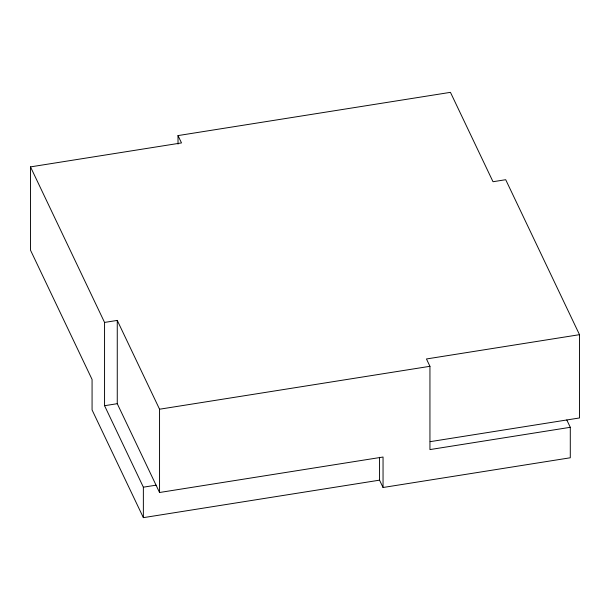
<?xml version="1.0" encoding="UTF-8"?>
<svg xmlns="http://www.w3.org/2000/svg" width="610" height="610" viewBox="0 0 610 610"><rect width="100%" height="100%" fill="white"/><g stroke="black" fill="none" stroke-linecap="round" stroke-linejoin="round"><path stroke-width="0.91" d="M178.013 144.105L178.013 135.588L450.447 92.346L493.01 181.727L505.705 179.706L579.5 334.676L579.5 417.957L430.195 441.655M566.797 419.977L570.289 427.305L570.289 457.774L383.049 487.497L379.557 480.161L143.365 517.654L92.072 409.935L92.072 379.466L30.5 250.169L30.5 166.888L181.505 142.923L178.013 135.588M30.5 166.888L104.562 322.423L117.265 320.41L159.553 409.218L159.553 492.499L383.049 457.027L383.049 487.497M104.562 322.423L104.562 405.703L117.265 403.69L159.553 492.499M579.5 334.676L426.451 358.97L429.943 366.305L429.943 449.585L570.289 427.305M159.553 409.218L429.943 366.305M104.562 405.703L143.365 487.184L156.061 485.171M379.557 457.309L379.557 480.161M143.365 487.184L143.365 517.654M117.265 320.41L117.265 403.69"/></g></svg>
